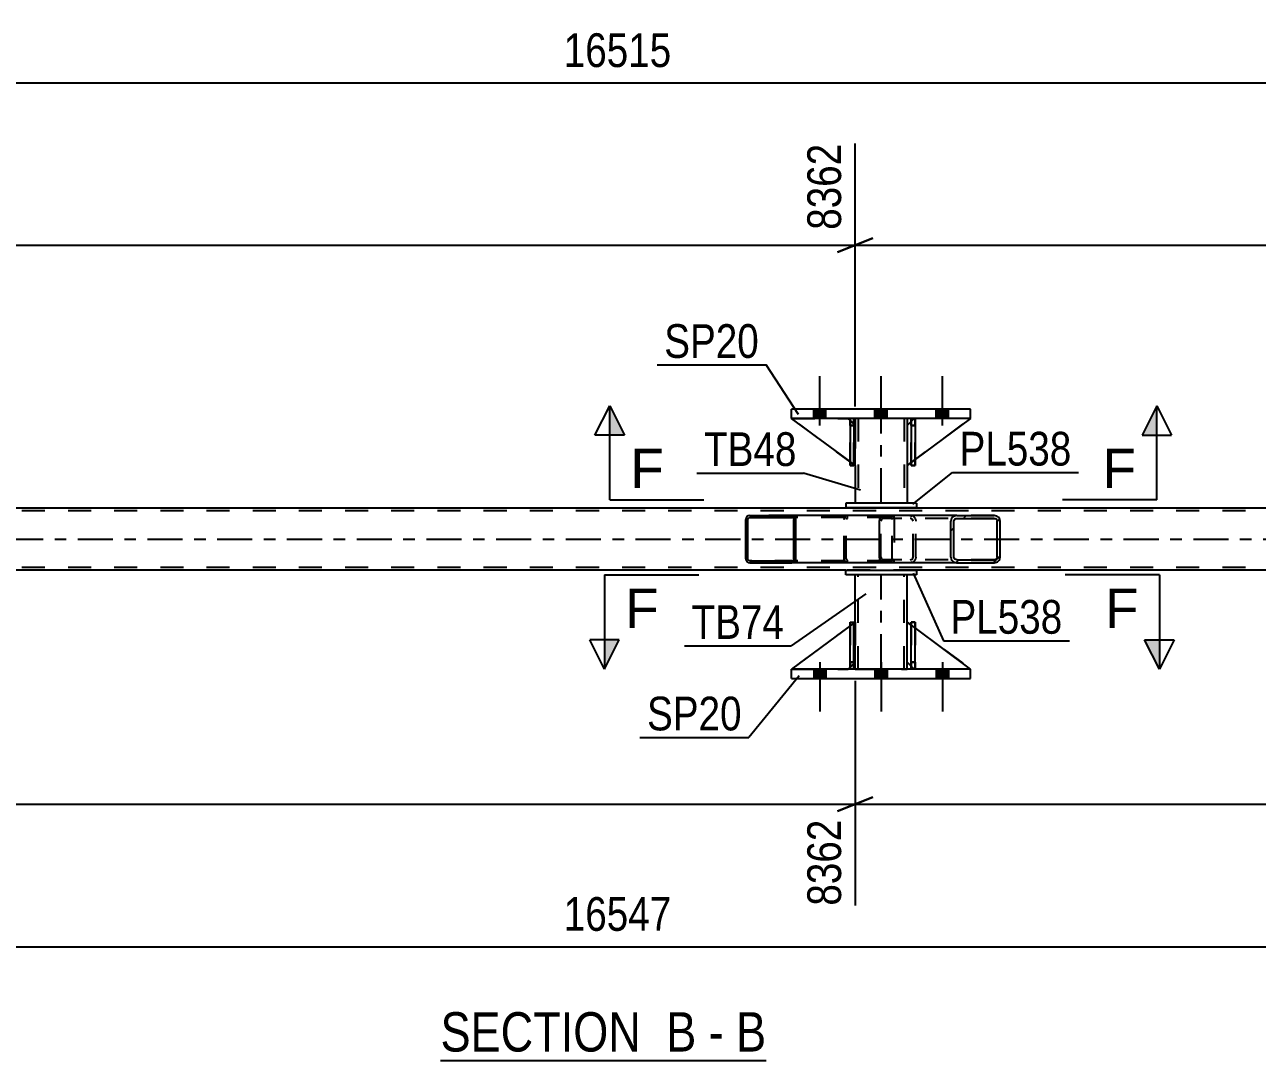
# Model space of a CAD drawing. Header units: millimetres. Extents: x -90 to 751, y -419 to 175.
# Drawn here: x 285 to 389.6, y -257.6 to -169.6 of the extents above; entities that cross this region are included whole.
import ezdxf

# ---------------------------------------------------------------- set-up
doc = ezdxf.new("R2010")
doc.units = ezdxf.units.MM
doc.linetypes.add('DXK_LINE_DOT2', pattern=[3.9198, 1.9599, -1.9599])
doc.linetypes.add('DXK_LINE_DOT3', pattern=[5.9187, 2.979, -0.9799, 0.9799, -0.9799])
doc.styles.add('Arial', font='ARIAL.TTF', dxfattribs={"height": 0.2})
doc.styles.add('Arial Narrow', font='ARIALN.TTF', dxfattribs={"height": 0.2})

# ---------------------------------------------------------------- blocks, each defined once
blk = doc.blocks.new('Unknown-814409720-12 - 5475')
at = {"color": 6, "linetype": 'Continuous'}
blk.add_line((320.31, -257.57), (347.96, -257.57), dxfattribs=at)
at = {"color": 0, "linetype": 'Continuous'}
for points in [[(338.42, -256.82), (338.42, -253.32), (320.31, -253.32), (320.31, -256.82)], [(342.02, -256.82), (342.02, -253.32), (339.47, -253.32), (339.47, -256.82)], [(344.35, -256.82), (344.35, -253.32), (343.07, -253.32), (343.07, -256.82)], [(347.96, -256.82), (347.96, -253.32), (345.4, -253.32), (345.4, -256.82)]]:
    blk.add_wipeout(points, dxfattribs=at)
at = {"color": 7, "linetype": 'Continuous', "style": 'Arial Narrow'}
for s, p in [('SECTION ', (320.31, -256.82)), ('B', (339.47, -256.82)), ('B', (345.4, -256.82)), ('-', (343.07, -256.82))]:
    blk.add_text(s, height=3.34, dxfattribs=at).set_placement(p)
blk = doc.blocks.new('Part-814409720-5557 - 5475')
at = {"color": 2, "linetype": 'Continuous'}
for p, q in [((355.07, -206.73), (350.11, -203.06)), ((355.07, -203.21), (354.91, -203.06)), ((355.51, -203.66), (355.39, -203.53)), ((355.51, -203.66), (355.51, -203.66)), ((355.51, -207.06), (355.51, -203.66)), ((355.39, -206.97), (355.51, -207.06)), ((355.51, -207.06), (355.51, -207.06))]:
    blk.add_line(p, q, dxfattribs=at)
at = {"color": 7, "linetype": 'DXK_LINE_DOT2'}
for p, q in [((354.91, -203.06), (350.11, -203.06)), ((354.91, -203.06), (355.51, -203.66)), ((355.39, -203.53), (355.07, -203.21)), ((355.51, -203.66), (355.51, -207.06)), ((355.39, -206.97), (355.07, -206.73))]:
    blk.add_line(p, q, dxfattribs=at)
blk = doc.blocks.new('Part-814409720-5780 - 5475')
at = {"color": 2, "linetype": 'Continuous'}
for p, q in [((354.71, -215.95), (360.71, -215.95)), ((354.71, -216.35), (354.71, -215.95)), ((360.71, -216.35), (354.71, -216.35)), ((360.71, -215.95), (360.71, -216.35))]:
    blk.add_line(p, q, dxfattribs=at)
blk = doc.blocks.new('Part-814409720-5482 - 5475')
at = {"color": 7, "linetype": 'DXK_LINE_DOT2'}
for p, q in [((355.07, -220.35), (355.39, -220.35)), ((355.07, -223.75), (355.07, -220.35)), ((355.07, -220.35), (355.07, -224.35)), ((355.39, -220.35), (355.39, -223.75)), ((355.39, -224.35), (355.39, -220.44)), ((355.39, -223.75), (355.07, -223.75)), ((355.07, -224.35), (355.07, -223.75)), ((355.39, -223.75), (355.39, -224.35)), ((355.39, -224.35), (355.07, -224.35)), ((355.39, -224.35), (355.39, -224.35))]:
    blk.add_line(p, q, dxfattribs=at)
blk = doc.blocks.new('Part-814409720-5558 - 5475')
at = {"color": 7, "linetype": 'DXK_LINE_DOT2'}
for p, q in [((355.51, -207.06), (350.11, -203.06)), ((350.11, -203.06), (354.91, -203.06)), ((354.91, -203.06), (355.51, -203.66)), ((355.51, -203.66), (354.91, -203.06)), ((355.51, -203.66), (355.51, -207.06)), ((355.51, -203.66), (355.51, -203.66)), ((355.51, -203.66), (355.51, -207.06))]:
    blk.add_line(p, q, dxfattribs=at)
blk = doc.blocks.new('Part-814409720-5515 - 5475')
at = {"color": 7, "linetype": 'DXK_LINE_DOT2'}
for p, q in [((355.07, -203.66), (355.07, -203.06)), ((355.07, -203.06), (355.07, -203.06)), ((355.07, -203.06), (355.07, -207.06)), ((355.39, -203.06), (355.07, -203.06)), ((355.07, -207.06), (355.07, -203.66)), ((355.07, -203.66), (355.39, -203.66)), ((355.39, -203.66), (355.39, -203.06)), ((355.39, -207.06), (355.39, -203.06)), ((355.39, -203.66), (355.39, -207.06)), ((355.07, -207.06), (355.39, -207.06))]:
    blk.add_line(p, q, dxfattribs=at)
blk = doc.blocks.new('Part-814409720-5517 - 5475')
at = {"color": 2, "linetype": 'Continuous'}
for p, q in [((360.59, -203.06), (360.27, -203.06)), ((360.27, -203.06), (360.27, -207.06)), ((360.59, -203.06), (360.59, -203.06)), ((360.59, -203.06), (360.59, -207.06)), ((360.59, -207.06), (360.27, -207.06))]:
    blk.add_line(p, q, dxfattribs=at)
at = {"color": 7, "linetype": 'DXK_LINE_DOT2'}
for p, q in [((360.27, -203.66), (360.27, -203.06)), ((360.59, -203.66), (360.27, -203.66)), ((360.27, -203.66), (360.27, -207.06)), ((360.59, -203.66), (360.59, -203.06)), ((360.59, -203.06), (360.59, -203.06)), ((360.59, -207.06), (360.59, -203.66))]:
    blk.add_line(p, q, dxfattribs=at)
blk = doc.blocks.new('Part-814409720-5592 - 5475')
at = {"color": 2, "linetype": 'Continuous'}
for p, q in [((623.83, -210.67), (46.85, -210.67)), ((354.71, -215.95), (190.45, -215.95)), ((524.98, -215.95), (360.71, -215.95))]:
    blk.add_line(p, q, dxfattribs=at)
at = {"color": 7, "linetype": 'DXK_LINE_DOT2'}
for p, q in [((623.83, -210.91), (46.85, -210.91)), ((623.83, -215.71), (46.85, -215.71)), ((360.71, -215.95), (354.71, -215.95))]:
    blk.add_line(p, q, dxfattribs=at)
at = {"color": 7, "linetype": 'DXK_LINE_DOT3'}
blk.add_line((46.85, -213.31), (623.83, -213.31), dxfattribs=at)
blk = doc.blocks.new('Part-814409720-5737 - 5475')
at = {"color": 2, "linetype": 'Continuous'}
for p, q in [((350.11, -203.06), (350.11, -202.26)), ((365.31, -202.26), (350.11, -202.26)), ((365.31, -203.06), (365.31, -202.26)), ((365.31, -203.06), (350.11, -203.06))]:
    blk.add_line(p, q, dxfattribs=at)
at = {"color": 7, "linetype": 'DXK_LINE_DOT2'}
for p, q in [((350.11, -203.06), (350.11, -202.26)), ((365.31, -203.06), (365.31, -202.26))]:
    blk.add_line(p, q, dxfattribs=at)
blk = doc.blocks.new('Part-814409720-5594 - 5475')
at = {"color": 2, "linetype": 'Continuous'}
for p, q in [((355.07, -224.35), (355.07, -220.35)), ((355.07, -220.35), (355.39, -220.35)), ((355.39, -224.35), (355.39, -220.35)), ((355.07, -224.35), (355.07, -224.35)), ((355.39, -224.35), (355.07, -224.35))]:
    blk.add_line(p, q, dxfattribs=at)
at = {"color": 7, "linetype": 'DXK_LINE_DOT2'}
for p, q in [((355.07, -220.35), (355.07, -223.75)), ((355.39, -223.75), (355.39, -220.35)), ((355.07, -223.75), (355.07, -224.35)), ((355.07, -223.75), (355.39, -223.75)), ((355.39, -224.35), (355.39, -223.75)), ((355.39, -224.35), (355.39, -224.35))]:
    blk.add_line(p, q, dxfattribs=at)
blk = doc.blocks.new('Bolt-814409720-5602 - 5475')
at = {"linetype": 'Continuous'}
for points in [[(351.99, -203.06), (353.03, -203.06), (353.03, -202.26), (351.99, -202.26)], [(351.99, -203.06), (353.03, -203.06), (353.03, -202.26), (351.99, -202.26)], [(351.99, -203.06), (353.03, -203.06), (353.03, -202.26), (351.99, -202.26)], [(357.19, -203.06), (358.23, -203.06), (358.23, -202.26), (357.19, -202.26)], [(357.19, -203.06), (358.23, -203.06), (358.23, -202.26), (357.19, -202.26)], [(362.39, -203.06), (363.43, -203.06), (363.43, -202.26), (362.39, -202.26)], [(362.39, -203.06), (363.43, -203.06), (363.43, -202.26), (362.39, -202.26)], [(362.39, -203.06), (363.43, -203.06), (363.43, -202.26), (362.39, -202.26)]]:
    blk.add_hatch(color=1, dxfattribs=at).paths.add_polyline_path(points)
at = {"color": 1, "linetype": 'Continuous'}
for p, q in [((352.51, -203.66), (352.51, -199.46)), ((352.51, -203.66), (352.51, -199.46)), ((352.51, -203.66), (352.51, -199.46)), ((357.71, -203.66), (357.71, -199.46)), ((357.71, -203.66), (357.71, -199.46)), ((362.91, -203.66), (362.91, -199.46)), ((362.91, -203.66), (362.91, -199.46)), ((362.91, -203.66), (362.91, -199.46)), ((351.99, -203.06), (351.99, -202.26)), ((351.99, -203.06), (351.99, -202.26)), ((351.99, -203.06), (351.99, -202.26)), ((353.03, -203.06), (353.03, -202.26)), ((353.03, -203.06), (353.03, -202.26)), ((353.03, -203.06), (353.03, -202.26)), ((357.19, -203.06), (357.19, -202.26)), ((357.19, -203.06), (357.19, -202.26)), ((358.23, -203.06), (358.23, -202.26)), ((358.23, -203.06), (358.23, -202.26)), ((362.39, -203.06), (362.39, -202.26)), ((362.39, -203.06), (362.39, -202.26)), ((362.39, -203.06), (362.39, -202.26)), ((363.43, -203.06), (363.43, -202.26)), ((363.43, -203.06), (363.43, -202.26)), ((363.43, -203.06), (363.43, -202.26))]:
    blk.add_line(p, q, dxfattribs=at)
blk = doc.blocks.new('Part-814409720-5556 - 5475')
at = {"color": 7, "linetype": 'DXK_LINE_DOT2'}
for p, q in [((360.51, -203.06), (359.91, -203.66)), ((359.91, -207.06), (365.31, -203.06)), ((359.91, -203.66), (359.91, -207.06)), ((365.31, -203.06), (360.51, -203.06))]:
    blk.add_line(p, q, dxfattribs=at)
blk = doc.blocks.new('Part-814409720-5745 - 5475')
at = {"color": 2, "linetype": 'Continuous'}
for p, q in [((355.07, -220.68), (350.11, -224.35)), ((355.51, -220.35), (355.39, -220.44)), ((355.51, -223.75), (355.51, -220.35)), ((355.51, -223.75), (355.39, -223.88)), ((355.51, -223.75), (355.51, -223.75)), ((355.07, -224.2), (354.91, -224.35))]:
    blk.add_line(p, q, dxfattribs=at)
at = {"color": 7, "linetype": 'DXK_LINE_DOT2'}
for p, q in [((355.39, -220.44), (355.07, -220.68)), ((355.51, -223.75), (355.51, -220.35)), ((355.51, -223.75), (354.91, -224.35)), ((355.39, -223.88), (355.07, -224.2)), ((350.11, -224.35), (354.91, -224.35))]:
    blk.add_line(p, q, dxfattribs=at)
blk = doc.blocks.new('Bolt-814409720-5603 - 5475')
at = {"linetype": 'Continuous'}
for points in [[(353.03, -224.35), (351.99, -224.35), (351.99, -225.15), (353.03, -225.15)], [(353.03, -224.35), (351.99, -224.35), (351.99, -225.15), (353.03, -225.15)], [(353.03, -224.35), (351.99, -224.35), (351.99, -225.15), (353.03, -225.15)], [(358.23, -224.35), (357.19, -224.35), (357.19, -225.15), (358.23, -225.15)], [(358.23, -224.35), (357.19, -224.35), (357.19, -225.15), (358.23, -225.15)], [(363.43, -224.35), (362.39, -224.35), (362.39, -225.15), (363.43, -225.15)], [(363.43, -224.35), (362.39, -224.35), (362.39, -225.15), (363.43, -225.15)], [(363.43, -224.35), (362.39, -224.35), (362.39, -225.15), (363.43, -225.15)]]:
    blk.add_hatch(color=1, dxfattribs=at).paths.add_polyline_path(points)
at = {"color": 1, "linetype": 'Continuous'}
for p, q in [((352.51, -223.75), (352.51, -227.95)), ((352.51, -223.75), (352.51, -227.95)), ((352.51, -223.75), (352.51, -227.95)), ((357.71, -223.75), (357.71, -227.95)), ((357.71, -223.75), (357.71, -227.95)), ((362.91, -223.75), (362.91, -227.95)), ((362.91, -223.75), (362.91, -227.95)), ((362.91, -223.75), (362.91, -227.95)), ((351.99, -224.35), (351.99, -225.15)), ((351.99, -224.35), (351.99, -225.15)), ((351.99, -224.35), (351.99, -225.15)), ((353.03, -224.35), (353.03, -225.15)), ((353.03, -224.35), (353.03, -225.15)), ((353.03, -224.35), (353.03, -225.15)), ((357.19, -224.35), (357.19, -225.15)), ((357.19, -224.35), (357.19, -225.15)), ((358.23, -224.35), (358.23, -225.15)), ((358.23, -224.35), (358.23, -225.15)), ((362.39, -224.35), (362.39, -225.15)), ((362.39, -224.35), (362.39, -225.15)), ((362.39, -224.35), (362.39, -225.15)), ((363.43, -224.35), (363.43, -225.15)), ((363.43, -224.35), (363.43, -225.15)), ((363.43, -224.35), (363.43, -225.15))]:
    blk.add_line(p, q, dxfattribs=at)
blk = doc.blocks.new('Part-814409720-5608 - 5475')
at = {"color": 2, "linetype": 'Continuous'}
for p, q in [((360.27, -224.35), (360.27, -220.35)), ((360.27, -220.35), (360.59, -220.35)), ((360.59, -224.35), (360.59, -220.35)), ((360.27, -224.35), (360.27, -224.35)), ((360.59, -224.35), (360.27, -224.35))]:
    blk.add_line(p, q, dxfattribs=at)
at = {"color": 7, "linetype": 'DXK_LINE_DOT2'}
for p, q in [((360.27, -220.35), (360.27, -223.75)), ((360.59, -223.75), (360.59, -220.35)), ((360.27, -223.75), (360.27, -224.35)), ((360.27, -223.75), (360.59, -223.75)), ((360.59, -224.35), (360.59, -223.75)), ((360.59, -224.35), (360.59, -224.35))]:
    blk.add_line(p, q, dxfattribs=at)
blk = doc.blocks.new('Part-814409720-5743 - 5475')
at = {"color": 2, "linetype": 'Continuous'}
for p, q in [((359.91, -223.75), (359.91, -220.35)), ((360.27, -220.61), (359.91, -220.35)), ((365.31, -224.35), (360.59, -220.85)), ((360.27, -224.1), (359.91, -223.75))]:
    blk.add_line(p, q, dxfattribs=at)
at = {"color": 7, "linetype": 'DXK_LINE_DOT2'}
for p, q in [((360.59, -220.85), (360.27, -220.61)), ((360.51, -224.35), (360.27, -224.1)), ((365.31, -224.35), (360.51, -224.35)), ((365.31, -224.35), (365.31, -224.35)), ((365.31, -224.35), (365.31, -224.35))]:
    blk.add_line(p, q, dxfattribs=at)
blk = doc.blocks.new('Part-814409720-5610 - 5475')
at = {"color": 7, "linetype": 'DXK_LINE_DOT2'}
for p, q in [((360.59, -220.35), (360.27, -220.35)), ((360.27, -223.75), (360.27, -220.35)), ((360.27, -220.35), (360.27, -224.35)), ((360.59, -220.35), (360.59, -223.75)), ((360.59, -224.35), (360.59, -220.35)), ((360.59, -223.75), (360.27, -223.75)), ((360.27, -224.35), (360.27, -223.75)), ((360.59, -223.75), (360.59, -224.35)), ((360.59, -224.35), (360.27, -224.35)), ((360.59, -224.35), (360.59, -224.35))]:
    blk.add_line(p, q, dxfattribs=at)
blk = doc.blocks.new('Part-814409720-5612 - 5475')
at = {"color": 2, "linetype": 'Continuous'}
for p, q in [((360.27, -203.31), (359.91, -203.66)), ((359.91, -203.66), (359.91, -207.06)), ((365.31, -203.06), (360.59, -206.56)), ((360.27, -206.8), (359.91, -207.06))]:
    blk.add_line(p, q, dxfattribs=at)
at = {"color": 7, "linetype": 'DXK_LINE_DOT2'}
for p, q in [((360.51, -203.06), (360.27, -203.31)), ((365.31, -203.06), (360.51, -203.06)), ((360.59, -206.56), (360.27, -206.8))]:
    blk.add_line(p, q, dxfattribs=at)
blk = doc.blocks.new('Part-814409720-5633 - 5475')
at = {"color": 7, "linetype": 'DXK_LINE_DOT2'}
for p, q in [((360.27, -203.66), (360.27, -203.06)), ((360.27, -203.06), (360.27, -203.06)), ((360.27, -203.06), (360.27, -207.06)), ((360.59, -203.06), (360.27, -203.06)), ((360.27, -207.06), (360.27, -203.66)), ((360.27, -203.66), (360.59, -203.66)), ((360.59, -203.66), (360.59, -203.06)), ((360.59, -207.06), (360.59, -203.06)), ((360.59, -203.66), (360.59, -207.06)), ((360.27, -207.06), (360.59, -207.06))]:
    blk.add_line(p, q, dxfattribs=at)
blk = doc.blocks.new('Part-814409720-5652 - 5475')
at = {"linetype": 'Continuous'}
h = blk.add_hatch(dxfattribs=at)
h.set_pattern_fill('', scale=0.7, style=0, pattern_type=0)
h.set_pattern_definition([(45, (350.455, -211.5063), (-1.57154, 1.57154), [])])
h.paths.add_polyline_path([(350.48, -211.63), (350.45, -211.51), (350.38, -211.4), (350.27, -211.33), (350.14, -211.31), (346.56, -211.31), (346.43, -211.33), (346.32, -211.4), (346.25, -211.51), (346.22, -211.63), (346.22, -214.99), (346.25, -215.11), (346.32, -215.22), (346.43, -215.28), (346.56, -215.31), (350.14, -215.31), (350.27, -215.28), (350.38, -215.22), (350.45, -215.11), (350.48, -214.99)])
h.paths.add_polyline_path([(350.3, -215.05), (350.26, -215.1), (350.21, -215.14), (350.14, -215.15), (346.56, -215.15), (346.5, -215.14), (346.44, -215.1), (346.41, -215.05), (346.39, -214.99), (346.39, -211.63), (346.41, -211.57), (346.44, -211.52), (346.5, -211.48), (346.56, -211.47), (350.14, -211.47), (350.21, -211.48), (350.26, -211.52), (350.3, -211.57), (350.31, -211.63), (350.31, -214.99)])
at = {"color": 2, "linetype": 'Continuous'}
for p, q in [((346.56, -211.31), (346.43, -211.33)), ((346.56, -211.31), (350.14, -211.31)), ((357.84, -211.31), (350.14, -211.31)), ((350.27, -211.33), (350.14, -211.31)), ((346.25, -211.51), (346.22, -211.63)), ((346.22, -214.99), (346.22, -211.63)), ((346.39, -211.63), (346.41, -211.57)), ((346.39, -214.99), (346.39, -211.63)), ((346.41, -211.57), (346.44, -211.52)), ((346.44, -211.52), (346.5, -211.48)), ((346.5, -211.48), (346.56, -211.47)), ((346.56, -211.47), (350.14, -211.47)), ((350.14, -211.47), (350.21, -211.48)), ((350.21, -211.48), (350.26, -211.52)), ((350.26, -211.52), (350.3, -211.57)), ((350.3, -211.57), (350.31, -211.63)), ((350.31, -214.99), (350.31, -211.63)), ((350.48, -211.63), (350.45, -211.51)), ((350.48, -214.99), (350.48, -211.63)), ((346.22, -214.99), (346.25, -215.11)), ((346.41, -215.05), (346.39, -214.99)), ((346.44, -215.1), (346.41, -215.05)), ((346.43, -215.28), (346.56, -215.31)), ((346.5, -215.14), (346.44, -215.1)), ((346.56, -215.15), (346.5, -215.14)), ((346.56, -215.15), (350.14, -215.15)), ((346.56, -215.31), (350.14, -215.31)), ((350.21, -215.14), (350.14, -215.15)), ((350.14, -215.31), (350.27, -215.28)), ((357.84, -215.31), (350.14, -215.31)), ((350.26, -215.1), (350.21, -215.14)), ((350.3, -215.05), (350.26, -215.1)), ((350.31, -214.99), (350.3, -215.05)), ((350.45, -215.11), (350.48, -214.99))]:
    blk.add_line(p, q, dxfattribs=at)
at = {"color": 7, "linetype": 'DXK_LINE_DOT2'}
for p, q in [((350.14, -211.31), (346.56, -211.31)), ((354.78, -211.33), (354.91, -211.31)), ((358.49, -211.31), (357.84, -211.31)), ((358.49, -211.31), (358.62, -211.33)), ((358.49, -211.47), (346.56, -211.47)), ((354.57, -211.63), (354.6, -211.51)), ((354.57, -214.99), (354.57, -211.63)), ((354.76, -211.57), (354.74, -211.63)), ((354.74, -214.99), (354.74, -211.63)), ((354.79, -211.52), (354.76, -211.57)), ((354.79, -211.52), (354.81, -211.51)), ((354.81, -211.51), (354.85, -211.48)), ((354.85, -211.48), (354.91, -211.47)), ((358.55, -211.48), (358.49, -211.47)), ((358.61, -211.52), (358.55, -211.48)), ((358.65, -211.57), (358.61, -211.52)), ((358.66, -211.63), (358.65, -211.57)), ((358.66, -214.99), (358.66, -211.63)), ((358.8, -211.51), (358.83, -211.63)), ((358.83, -211.63), (358.83, -214.99)), ((358.49, -215.15), (346.56, -215.15)), ((350.14, -215.31), (346.56, -215.31)), ((354.6, -215.11), (354.57, -214.99)), ((354.74, -214.99), (354.76, -215.05)), ((354.76, -215.05), (354.79, -215.1)), ((354.91, -215.31), (354.78, -215.28)), ((354.79, -215.1), (354.81, -215.11)), ((354.81, -215.11), (354.85, -215.14)), ((354.85, -215.14), (354.91, -215.15)), ((358.49, -215.31), (357.84, -215.31)), ((358.49, -215.15), (358.55, -215.14)), ((358.62, -215.28), (358.49, -215.31)), ((358.55, -215.14), (358.61, -215.1)), ((358.61, -215.1), (358.65, -215.05)), ((358.65, -215.05), (358.66, -214.99)), ((358.83, -214.99), (358.8, -215.11))]:
    blk.add_line(p, q, dxfattribs=at)
at = {"color": 2, "linetype": 'Continuous'}
for centre, start, end in [((346.55, -211.64), 110.7583, 155.68), ((350.15, -211.64), 24.32, 69.2417), ((346.55, -214.97), 204.32, 249.2417), ((350.15, -214.97), 290.7583, 335.68)]:
    blk.add_arc(centre, 0.331, start, end, dxfattribs=at)
at = {"color": 7, "linetype": 'DXK_LINE_DOT2'}
for centre, start, end in [((354.9, -211.64), 110.7583, 155.6801), ((358.5, -211.64), 24.3199, 69.2417), ((354.9, -214.97), 204.3199, 249.2417), ((358.5, -214.97), 290.7583, 335.6801)]:
    blk.add_arc(centre, 0.331, start, end, dxfattribs=at)
blk = doc.blocks.new('Part-814409720-5714 - 5475')
at = {"color": 2, "linetype": 'Continuous'}
for p, q in [((355.39, -203.06), (355.07, -203.06)), ((355.07, -203.06), (355.07, -207.06)), ((355.39, -203.06), (355.39, -203.06)), ((355.39, -203.06), (355.39, -207.06)), ((355.39, -207.06), (355.07, -207.06))]:
    blk.add_line(p, q, dxfattribs=at)
at = {"color": 7, "linetype": 'DXK_LINE_DOT2'}
for p, q in [((355.07, -203.66), (355.07, -203.06)), ((355.39, -203.66), (355.07, -203.66)), ((355.07, -203.66), (355.07, -207.06)), ((355.39, -203.66), (355.39, -203.06)), ((355.39, -203.06), (355.39, -203.06)), ((355.39, -207.06), (355.39, -203.66))]:
    blk.add_line(p, q, dxfattribs=at)
blk = doc.blocks.new('Part-814409720-5720 - 5475')
at = {"color": 7, "linetype": 'DXK_LINE_DOT2'}
for p, q in [((355.51, -220.35), (350.11, -224.35)), ((355.51, -223.75), (355.51, -220.35)), ((355.51, -220.35), (355.51, -223.75)), ((354.91, -224.35), (355.51, -223.75)), ((355.51, -223.75), (354.91, -224.35)), ((355.51, -223.75), (355.51, -223.75)), ((350.11, -224.35), (354.91, -224.35))]:
    blk.add_line(p, q, dxfattribs=at)
blk = doc.blocks.new('Part-814409720-5728 - 5475')
at = {"linetype": 'Continuous'}
h = blk.add_hatch(dxfattribs=at)
h.set_pattern_fill('', scale=0.7, style=0, pattern_type=0)
h.set_pattern_definition([(45, (367.7867, -211.605), (-1.57154, 1.57154), [])])
h.paths.add_polyline_path([(367.82, -211.79), (367.79, -211.61), (367.68, -211.45), (367.51, -211.35), (367.32, -211.31), (364.14, -211.31), (363.95, -211.35), (363.78, -211.45), (363.67, -211.61), (363.64, -211.79), (363.64, -214.83), (363.67, -215.01), (363.78, -215.17), (363.95, -215.27), (364.14, -215.31), (367.32, -215.31), (367.51, -215.27), (367.68, -215.17), (367.79, -215.01), (367.82, -214.83)])
h.paths.add_polyline_path([(367.55, -214.92), (367.5, -215), (367.42, -215.05), (367.32, -215.07), (364.14, -215.07), (364.04, -215.05), (363.96, -215), (363.91, -214.92), (363.89, -214.83), (363.89, -211.79), (363.91, -211.7), (363.96, -211.62), (364.04, -211.57), (364.14, -211.55), (367.32, -211.55), (367.42, -211.57), (367.5, -211.62), (367.55, -211.7), (367.57, -211.79), (367.57, -214.83)])
at = {"color": 2, "linetype": 'Continuous'}
for p, q in [((357.65, -211.45), (357.73, -211.35)), ((357.73, -211.35), (357.84, -211.31)), ((364.14, -211.31), (357.84, -211.31)), ((364.14, -211.31), (363.95, -211.35)), ((364.14, -211.31), (367.32, -211.31)), ((367.51, -211.35), (367.32, -211.31)), ((357.57, -211.79), (357.59, -211.61)), ((357.57, -214.83), (357.57, -211.79)), ((357.59, -211.61), (357.65, -211.45)), ((363.67, -211.61), (363.64, -211.79)), ((363.64, -214.83), (363.64, -211.79)), ((363.89, -211.79), (363.91, -211.7)), ((363.89, -214.83), (363.89, -211.79)), ((363.91, -211.7), (363.96, -211.62)), ((363.96, -211.62), (364.04, -211.57)), ((364.04, -211.57), (364.14, -211.55)), ((364.14, -211.55), (367.32, -211.55)), ((367.32, -211.55), (367.42, -211.57)), ((367.42, -211.57), (367.5, -211.62)), ((367.5, -211.62), (367.55, -211.7)), ((367.55, -211.7), (367.57, -211.79)), ((367.57, -214.83), (367.57, -211.79)), ((367.82, -211.79), (367.79, -211.61)), ((367.82, -214.83), (367.82, -211.79)), ((357.59, -215.01), (357.57, -214.83)), ((357.65, -215.17), (357.59, -215.01)), ((357.73, -215.27), (357.65, -215.17)), ((357.84, -215.31), (357.73, -215.27)), ((364.14, -215.31), (357.84, -215.31)), ((363.64, -214.83), (363.67, -215.01)), ((363.91, -214.92), (363.89, -214.83)), ((363.96, -215), (363.91, -214.92)), ((363.95, -215.27), (364.14, -215.31)), ((364.04, -215.05), (363.96, -215)), ((364.14, -215.07), (364.04, -215.05)), ((364.14, -215.07), (367.32, -215.07)), ((364.14, -215.31), (367.32, -215.31)), ((367.42, -215.05), (367.32, -215.07)), ((367.32, -215.31), (367.51, -215.27)), ((367.5, -215), (367.42, -215.05)), ((367.55, -214.92), (367.5, -215)), ((367.57, -214.83), (367.55, -214.92)), ((367.79, -215.01), (367.82, -214.83))]:
    blk.add_line(p, q, dxfattribs=at)
at = {"color": 7, "linetype": 'DXK_LINE_DOT2'}
for p, q in [((358.83, -211.55), (358.83, -211.31)), ((360.17, -211.31), (360.36, -211.35)), ((367.32, -211.31), (364.14, -211.31)), ((357.71, -211.7), (357.7, -211.79)), ((357.7, -214.83), (357.7, -211.79)), ((357.74, -211.62), (357.71, -211.7)), ((357.79, -211.57), (357.74, -211.62)), ((357.84, -211.55), (357.79, -211.57)), ((367.32, -211.55), (357.84, -211.55)), ((360.27, -211.57), (360.17, -211.55)), ((360.35, -211.62), (360.27, -211.57)), ((360.4, -211.7), (360.35, -211.62)), ((360.42, -211.79), (360.4, -211.7)), ((360.42, -214.83), (360.42, -211.79)), ((360.64, -211.61), (360.67, -211.79)), ((360.67, -214.83), (360.67, -211.79)), ((357.7, -214.83), (357.71, -214.92)), ((357.71, -214.92), (357.74, -215)), ((357.74, -215), (357.79, -215.05)), ((357.79, -215.05), (357.84, -215.07)), ((367.32, -215.07), (357.84, -215.07)), ((358.83, -215.31), (358.83, -215.07)), ((360.17, -215.07), (360.27, -215.05)), ((360.36, -215.27), (360.17, -215.31)), ((360.27, -215.05), (360.35, -215)), ((360.35, -215), (360.4, -214.92)), ((360.4, -214.92), (360.42, -214.83)), ((360.67, -214.83), (360.64, -215.01)), ((367.32, -215.31), (364.14, -215.31))]:
    blk.add_line(p, q, dxfattribs=at)
for centre, start, end in [((360.19, -211.8), 23.8494, 68.8059), ((360.19, -214.81), 291.1941, 336.1506)]:
    blk.add_arc(centre, 0.492, start, end, dxfattribs=at)
at = {"color": 2, "linetype": 'Continuous'}
for centre, start, end in [((364.12, -211.8), 111.1941, 156.1506), ((367.34, -211.8), 23.8494, 68.8059), ((364.12, -214.81), 203.8494, 248.8059), ((367.34, -214.81), 291.1941, 336.1506)]:
    blk.add_arc(centre, 0.492, start, end, dxfattribs=at)
blk = doc.blocks.new('Part-814409720-5742 - 5475')
at = {"color": 2, "linetype": 'Continuous'}
for p, q in [((350.11, -225.15), (350.11, -224.35)), ((365.31, -224.35), (350.11, -224.35)), ((365.31, -225.15), (365.31, -224.35)), ((350.11, -225.15), (365.31, -225.15))]:
    blk.add_line(p, q, dxfattribs=at)
at = {"color": 7, "linetype": 'DXK_LINE_DOT2'}
for p, q in [((350.11, -225.15), (350.11, -224.35)), ((365.31, -225.15), (365.31, -224.35))]:
    blk.add_line(p, q, dxfattribs=at)
blk = doc.blocks.new('Part-814409720-5744 - 5475')
at = {"color": 7, "linetype": 'DXK_LINE_DOT2'}
for p, q in [((359.91, -223.75), (359.91, -220.35)), ((359.91, -220.35), (365.31, -224.35)), ((360.51, -224.35), (359.91, -223.75)), ((365.31, -224.35), (360.51, -224.35))]:
    blk.add_line(p, q, dxfattribs=at)
blk = doc.blocks.new('Part-814409720-5770 - 5475')
at = {"color": 2, "linetype": 'Continuous'}
for p, q in [((355.51, -203.06), (355.51, -203.66)), ((359.91, -203.06), (359.91, -203.66)), ((355.51, -207.06), (355.51, -210.26)), ((359.91, -207.06), (359.91, -210.26))]:
    blk.add_line(p, q, dxfattribs=at)
at = {"color": 7, "linetype": 'DXK_LINE_DOT2'}
for p, q in [((359.91, -203.06), (355.51, -203.06)), ((355.51, -203.66), (355.51, -207.06)), ((355.75, -203.06), (355.75, -210.26)), ((359.67, -203.06), (359.67, -210.26)), ((359.91, -203.66), (359.91, -207.06)), ((359.91, -210.26), (355.51, -210.26))]:
    blk.add_line(p, q, dxfattribs=at)
at = {"color": 7, "linetype": 'DXK_LINE_DOT3'}
blk.add_line((357.71, -210.26), (357.71, -203.06), dxfattribs=at)
blk = doc.blocks.new('Part-814409720-5775 - 5475')
at = {"color": 2, "linetype": 'Continuous'}
for p, q in [((360.71, -210.26), (354.71, -210.26)), ((354.71, -210.26), (354.71, -210.66)), ((360.71, -210.26), (360.71, -210.66)), ((360.71, -210.66), (354.71, -210.66))]:
    blk.add_line(p, q, dxfattribs=at)
blk = doc.blocks.new('Part-814409720-5785 - 5475')
at = {"color": 2, "linetype": 'Continuous'}
for p, q in [((355.51, -220.35), (355.51, -216.35)), ((359.91, -220.35), (359.91, -216.35)), ((355.51, -224.35), (355.51, -223.75)), ((359.91, -224.35), (359.91, -223.75))]:
    blk.add_line(p, q, dxfattribs=at)
at = {"color": 7, "linetype": 'DXK_LINE_DOT2'}
for p, q in [((359.91, -216.35), (355.51, -216.35)), ((355.75, -224.35), (355.75, -216.35)), ((359.67, -224.35), (359.67, -216.35)), ((355.51, -223.75), (355.51, -220.35)), ((359.91, -223.75), (359.91, -220.35)), ((355.51, -224.35), (359.91, -224.35))]:
    blk.add_line(p, q, dxfattribs=at)
at = {"color": 7, "linetype": 'DXK_LINE_DOT3'}
blk.add_line((357.71, -224.35), (357.71, -216.35), dxfattribs=at)
blk = doc.blocks.new('StraightDimension-814409720-5994 - 5475')
at = {"color": 7, "linetype": 'Continuous'}
for p, q in [((525.78, -202.06), (525.78, -177.9)), ((355.51, -202.06), (355.51, -179.72)), ((357.01, -187.74), (354.01, -188.94)), ((355.51, -188.34), (525.78, -188.34)), ((524.28, -188.94), (527.28, -187.74))]:
    blk.add_line(p, q, dxfattribs=at)
at = {"color": 0}
blk.add_wipeout([(444.9, -187.59), (444.9, -183.39), (436.39, -183.39), (436.39, -187.59)], dxfattribs=at)
at = {"color": 3, "style": 'Arial Narrow'}
blk.add_text('4257', height=2.863, dxfattribs=at).set_placement((436.99, -186.99))
at = {"color": 0, "linetype": 'Continuous'}
blk.add_wipeout([(525.18, -177.3), (520.98, -177.3), (520.98, -187.64), (525.18, -187.64)], dxfattribs=at)
at = {"color": 3, "linetype": 'Continuous', "style": 'Arial Narrow'}
blk.add_text('12618', height=2.863, rotation=90.0002, dxfattribs=at).set_placement((524.58, -187.04))
blk = doc.blocks.new('StraightDimension-814409720-5894 - 5475')
at = {"color": 7, "linetype": 'Continuous'}
blk.add_line((35.99, -247.92), (634.69, -247.92), dxfattribs=at)
at = {"color": 0}
blk.add_wipeout([(340.51, -247.17), (340.51, -242.97), (330.17, -242.97), (330.17, -247.17)], dxfattribs=at)
at = {"color": 3, "style": 'Arial Narrow'}
blk.add_text('16547', height=2.863, dxfattribs=at).set_placement((330.77, -246.57))
blk = doc.blocks.new('StraightDimension-814409720-5945 - 5475')
at = {"color": 7, "linetype": 'Continuous'}
for p, q in [((355.51, -225.35), (355.51, -244.43)), ((525.78, -225.35), (525.78, -246.26)), ((357.01, -235.22), (354.01, -236.42)), ((524.28, -236.42), (527.28, -235.22)), ((355.51, -235.82), (525.78, -235.82))]:
    blk.add_line(p, q, dxfattribs=at)
at = {"color": 0}
blk.add_wipeout([(444.9, -235.07), (444.9, -230.87), (436.39, -230.87), (436.39, -235.07)], dxfattribs=at)
at = {"color": 3, "style": 'Arial Narrow'}
blk.add_text('4257', height=2.863, dxfattribs=at).set_placement((436.99, -234.47))
at = {"color": 0, "linetype": 'Continuous'}
blk.add_wipeout([(525.18, -236.52), (520.98, -236.52), (520.98, -246.86), (525.18, -246.86)], dxfattribs=at)
at = {"color": 3, "linetype": 'Continuous', "style": 'Arial Narrow'}
blk.add_text('12618', height=2.863, rotation=90.0002, dxfattribs=at).set_placement((524.58, -246.26))
blk = doc.blocks.new('StraightDimension-814409720-5965 - 5475')
at = {"color": 7, "linetype": 'Continuous'}
for p, q in [((185.24, -225.35), (185.24, -244.43)), ((355.51, -225.35), (355.51, -244.43)), ((186.74, -235.22), (183.74, -236.42)), ((354.01, -236.42), (357.01, -235.22)), ((185.24, -235.82), (355.51, -235.82))]:
    blk.add_line(p, q, dxfattribs=at)
at = {"color": 0}
blk.add_wipeout([(274.64, -235.07), (274.64, -230.87), (266.12, -230.87), (266.12, -235.07)], dxfattribs=at)
at = {"color": 3, "style": 'Arial Narrow'}
blk.add_text('4257', height=2.863, dxfattribs=at).set_placement((266.72, -234.47))
at = {"color": 0, "linetype": 'Continuous'}
blk.add_wipeout([(354.91, -236.52), (350.71, -236.52), (350.71, -245.03), (354.91, -245.03)], dxfattribs=at)
at = {"color": 3, "linetype": 'Continuous', "style": 'Arial Narrow'}
blk.add_text('8362', height=2.863, rotation=90.0002, dxfattribs=at).set_placement((354.31, -244.43))
blk = doc.blocks.new('StraightDimension-814409720-5986 - 5475')
at = {"color": 7, "linetype": 'Continuous'}
for p, q in [((185.24, -202.06), (185.24, -179.72)), ((355.51, -202.06), (355.51, -179.72)), ((186.74, -187.74), (183.74, -188.94)), ((185.24, -188.34), (355.51, -188.34)), ((354.01, -188.94), (357.01, -187.74))]:
    blk.add_line(p, q, dxfattribs=at)
at = {"color": 0}
blk.add_wipeout([(274.64, -187.59), (274.64, -183.39), (266.12, -183.39), (266.12, -187.59)], dxfattribs=at)
at = {"color": 3, "style": 'Arial Narrow'}
blk.add_text('4257', height=2.863, dxfattribs=at).set_placement((266.72, -186.99))
at = {"color": 0, "linetype": 'Continuous'}
blk.add_wipeout([(354.91, -179.12), (350.71, -179.12), (350.71, -187.64), (354.91, -187.64)], dxfattribs=at)
at = {"color": 3, "linetype": 'Continuous', "style": 'Arial Narrow'}
blk.add_text('8362', height=2.863, rotation=90.0002, dxfattribs=at).set_placement((354.31, -187.04))
blk = doc.blocks.new('StraightDimension-814409720-14992 - 5475')
at = {"color": 7, "linetype": 'Continuous'}
blk.add_line((36.63, -174.57), (634.05, -174.57), dxfattribs=at)
at = {"color": 0}
blk.add_wipeout([(340.51, -173.82), (340.51, -169.62), (330.17, -169.62), (330.17, -173.82)], dxfattribs=at)
at = {"color": 3, "style": 'Arial Narrow'}
blk.add_text('16515', height=2.863, dxfattribs=at).set_placement((330.77, -173.22))
blk = doc.blocks.new('Mark-814409720-5733 - 5475')
at = {"color": 30, "linetype": 'Continuous'}
for p in [(338.7, -198.52), (350.69, -202.73)]:
    blk.add_line(p, (347.94, -198.52), dxfattribs=at)
at = {"color": 0}
blk.add_wipeout([(347.34, -197.92), (347.34, -194.92), (339.3, -194.92), (339.3, -197.92)], dxfattribs=at)
blk.add_wipeout([(347.34, -197.92), (347.34, -194.92), (339.3, -194.92), (339.3, -197.92)], dxfattribs=at)
at = {"color": 3, "style": 'Arial Narrow'}
blk.add_text('SP20', height=2.863, dxfattribs=at).set_placement((339.3, -197.92))
blk = doc.blocks.new('SectionMark-814409720-6017 - 5475')
at = {"linetype": 'Continuous'}
for points in [[(335.92, -204.48), (334.67, -204.48), (334.67, -201.98)], [(381.11, -204.48), (379.86, -204.48), (381.11, -201.98)]]:
    blk.add_hatch(color=6, dxfattribs=at).paths.add_polyline_path(points)
at = {"color": 6, "linetype": 'Continuous'}
for p, q in [((333.42, -204.48), (334.67, -201.98)), ((334.67, -209.98), (334.67, -201.98)), ((334.67, -201.98), (335.92, -204.48)), ((381.11, -201.98), (379.86, -204.48)), ((381.11, -209.98), (381.11, -201.98)), ((381.11, -201.98), (382.36, -204.48)), ((335.92, -204.48), (333.42, -204.48)), ((379.86, -204.48), (382.36, -204.48)), ((334.67, -209.98), (342.67, -209.98)), ((381.11, -209.98), (373.11, -209.98))]:
    blk.add_line(p, q, dxfattribs=at)
at = {"color": 0, "linetype": 'Continuous'}
for points in [[(339.27, -208.98), (339.27, -205.48), (336.42, -205.48), (336.42, -208.98)], [(379.36, -208.98), (379.36, -205.48), (376.5, -205.48), (376.5, -208.98)]]:
    blk.add_wipeout(points, dxfattribs=at)
at = {"color": 3, "linetype": 'Continuous', "style": 'Arial'}
for p in [(336.42, -208.98), (376.5, -208.98)]:
    blk.add_text('F', height=3.34, dxfattribs=at).set_placement(p)
blk = doc.blocks.new('Mark-814409720-5738 - 5475')
at = {"color": 30, "linetype": 'Continuous'}
for p in [(350.75, -224.91), (337.24, -230.15)]:
    blk.add_line(p, (346.48, -230.15), dxfattribs=at)
at = {"color": 0}
blk.add_wipeout([(345.88, -229.55), (345.88, -226.55), (337.84, -226.55), (337.84, -229.55)], dxfattribs=at)
blk.add_wipeout([(345.88, -229.55), (345.88, -226.55), (337.84, -226.55), (337.84, -229.55)], dxfattribs=at)
at = {"color": 3, "style": 'Arial Narrow'}
blk.add_text('SP20', height=2.863, dxfattribs=at).set_placement((337.84, -229.55))
blk = doc.blocks.new('Mark-814409720-5766 - 5475')
at = {"color": 30, "linetype": 'Continuous'}
for p in [(342.08, -207.7), (355.97, -209.14)]:
    blk.add_line(p, (351.13, -207.7), dxfattribs=at)
at = {"color": 0}
blk.add_wipeout([(350.53, -207.1), (350.53, -204.1), (342.68, -204.1), (342.68, -207.1)], dxfattribs=at)
blk.add_wipeout([(350.53, -207.1), (350.53, -204.1), (342.68, -204.1), (342.68, -207.1)], dxfattribs=at)
at = {"color": 3, "style": 'Arial Narrow'}
blk.add_text('TB48', height=2.863, dxfattribs=at).set_placement((342.68, -207.1))
blk = doc.blocks.new('Mark-814409720-5771 - 5475')
at = {"color": 30, "linetype": 'Continuous'}
for p, q in [((360.4, -210.35), (363.77, -207.66)), ((363.77, -207.66), (374.47, -207.66))]:
    blk.add_line(p, q, dxfattribs=at)
at = {"color": 0}
blk.add_wipeout([(373.87, -207.06), (373.87, -204.06), (364.37, -204.06), (364.37, -207.06)], dxfattribs=at)
blk.add_wipeout([(373.87, -207.06), (373.87, -204.06), (364.37, -204.06), (364.37, -207.06)], dxfattribs=at)
at = {"color": 3, "style": 'Arial Narrow'}
blk.add_text('PL538', height=2.863, dxfattribs=at).set_placement((364.37, -207.06))
blk = doc.blocks.new('Mark-814409720-5776 - 5475')
at = {"color": 30, "linetype": 'Continuous'}
for p, q in [((360.44, -216.19), (363, -221.94)), ((363, -221.94), (373.71, -221.94))]:
    blk.add_line(p, q, dxfattribs=at)
at = {"color": 0}
blk.add_wipeout([(373.11, -221.34), (373.11, -218.34), (363.6, -218.34), (363.6, -221.34)], dxfattribs=at)
blk.add_wipeout([(373.11, -221.34), (373.11, -218.34), (363.6, -218.34), (363.6, -221.34)], dxfattribs=at)
at = {"color": 3, "style": 'Arial Narrow'}
blk.add_text('PL538', height=2.863, dxfattribs=at).set_placement((363.6, -221.34))
blk = doc.blocks.new('Mark-814409720-5781 - 5475')
at = {"color": 30, "linetype": 'Continuous'}
for p in [(356.41, -217.96), (341.02, -222.38)]:
    blk.add_line(p, (350.08, -222.38), dxfattribs=at)
at = {"color": 0}
blk.add_wipeout([(349.48, -221.78), (349.48, -218.78), (341.62, -218.78), (341.62, -221.78)], dxfattribs=at)
blk.add_wipeout([(349.48, -221.78), (349.48, -218.78), (341.62, -218.78), (341.62, -221.78)], dxfattribs=at)
at = {"color": 3, "style": 'Arial Narrow'}
blk.add_text('TB74', height=2.863, dxfattribs=at).set_placement((341.62, -221.78))
blk = doc.blocks.new('SectionMark-814409720-6019 - 5475')
at = {"linetype": 'Continuous'}
for points in [[(334.23, -221.85), (335.48, -221.85), (334.23, -224.35)], [(380.08, -221.85), (381.33, -221.85), (381.33, -224.35)]]:
    blk.add_hatch(color=6, dxfattribs=at).paths.add_polyline_path(points)
at = {"color": 6, "linetype": 'Continuous'}
for p, q in [((334.23, -216.35), (342.23, -216.35)), ((334.23, -216.35), (334.23, -224.35)), ((381.33, -216.35), (373.33, -216.35)), ((381.33, -216.35), (381.33, -224.35)), ((334.23, -224.35), (332.98, -221.85)), ((335.48, -221.85), (332.98, -221.85)), ((334.23, -224.35), (335.48, -221.85)), ((380.08, -221.85), (382.58, -221.85)), ((381.33, -224.35), (380.08, -221.85)), ((382.58, -221.85), (381.33, -224.35))]:
    blk.add_line(p, q, dxfattribs=at)
at = {"color": 0, "linetype": 'Continuous'}
for points in [[(338.83, -220.85), (338.83, -217.35), (335.98, -217.35), (335.98, -220.85)], [(379.58, -220.85), (379.58, -217.35), (376.72, -217.35), (376.72, -220.85)]]:
    blk.add_wipeout(points, dxfattribs=at)
at = {"color": 3, "linetype": 'Continuous', "style": 'Arial'}
for p in [(335.98, -220.85), (376.72, -220.85)]:
    blk.add_text('F', height=3.34, dxfattribs=at).set_placement(p)

msp = doc.modelspace()

# ---------------------------------------------------------------- block references
for name in ['Bolt-814409720-5602 - 5475', 'Part-814409720-5737 - 5475', 'Part-814409720-5557 - 5475', 'Part-814409720-5558 - 5475', 'Part-814409720-5515 - 5475', 'Part-814409720-5714 - 5475', 'Part-814409720-5770 - 5475', 'Part-814409720-5556 - 5475', 'Part-814409720-5612 - 5475', 'Part-814409720-5517 - 5475', 'Part-814409720-5633 - 5475', 'Part-814409720-5775 - 5475', 'Part-814409720-5592 - 5475', 'Part-814409720-5652 - 5475', 'Part-814409720-5728 - 5475', 'Part-814409720-5780 - 5475', 'Part-814409720-5785 - 5475', 'Part-814409720-5745 - 5475', 'Part-814409720-5720 - 5475', 'Part-814409720-5482 - 5475', 'Part-814409720-5594 - 5475', 'Part-814409720-5743 - 5475', 'Part-814409720-5744 - 5475', 'Part-814409720-5608 - 5475', 'Part-814409720-5610 - 5475', 'Bolt-814409720-5603 - 5475', 'Part-814409720-5742 - 5475', 'Unknown-814409720-12 - 5475']:
    msp.add_blockref(name, (0, 0))

# ---------------------------------------------------------------- next in the draw order: block references
for name in ['StraightDimension-814409720-5994 - 5475', 'StraightDimension-814409720-5894 - 5475']:
    msp.add_blockref(name, (0, 0))

# ---------------------------------------------------------------- next in the draw order: block references
for name in ['StraightDimension-814409720-5986 - 5475', 'Mark-814409720-5776 - 5475', 'Mark-814409720-5781 - 5475', 'StraightDimension-814409720-5945 - 5475']:
    msp.add_blockref(name, (0, 0))

# ---------------------------------------------------------------- next in the draw order: block references
for name in ['StraightDimension-814409720-14992 - 5475', 'SectionMark-814409720-6019 - 5475', 'StraightDimension-814409720-5965 - 5475']:
    msp.add_blockref(name, (0, 0))

# ---------------------------------------------------------------- next in the draw order: block references
for name in ['Mark-814409720-5733 - 5475', 'Mark-814409720-5738 - 5475']:
    msp.add_blockref(name, (0, 0))

# ---------------------------------------------------------------- next in the draw order: block references
msp.add_blockref('SectionMark-814409720-6017 - 5475', (0, 0))

# ---------------------------------------------------------------- next in the draw order: block references
for name in ['Mark-814409720-5766 - 5475', 'Mark-814409720-5771 - 5475']:
    msp.add_blockref(name, (0, 0))

doc.saveas('drawing.dxf')
